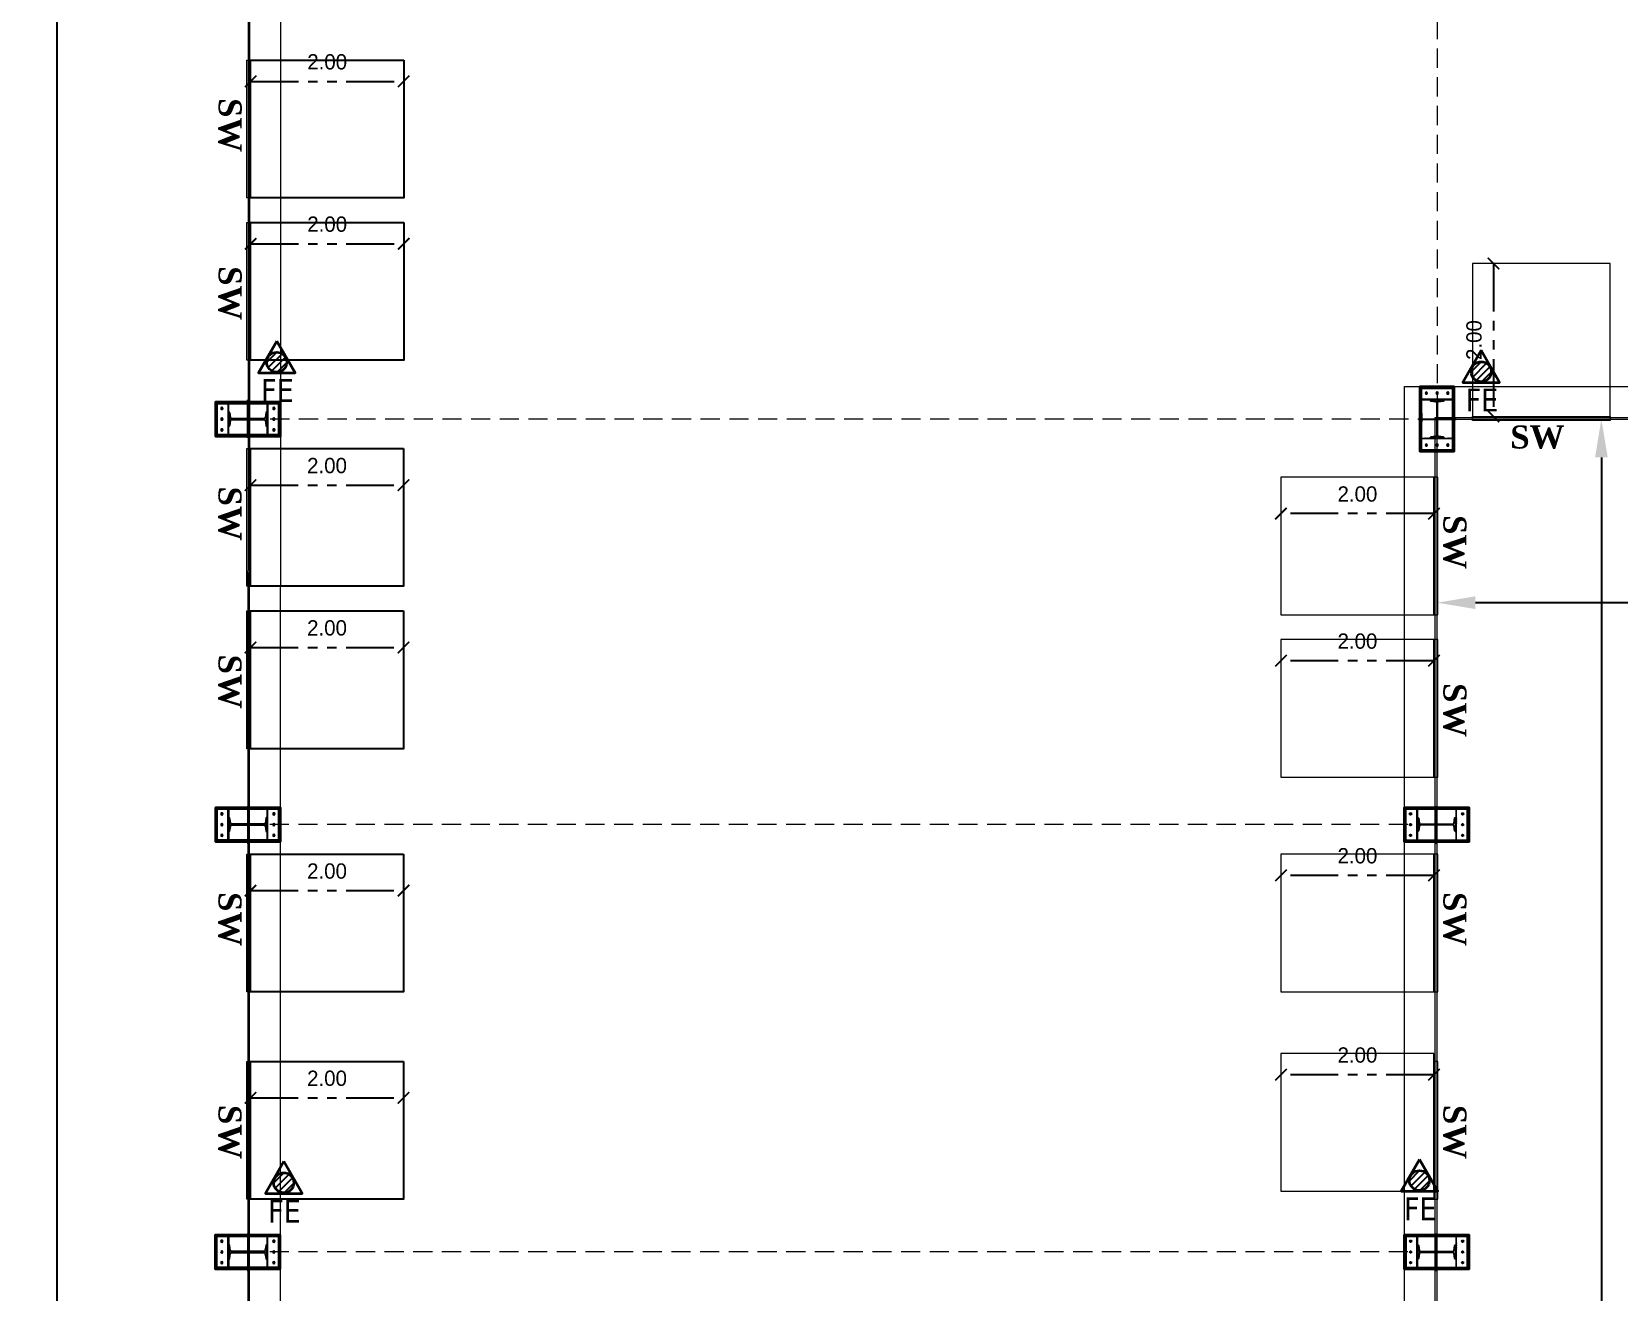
# Model space of a CAD drawing. Header units: metres. Extents: x -44 to 239, y -4 to 219.
# Drawn here: x 83.4 to 104.14, y 149.27 to 165.74 of the extents above; entities that cross this region are included whole.
import ezdxf

# ---------------------------------------------------------------- set-up
doc = ezdxf.new("R2010")
doc.units = ezdxf.units.M
doc.header["$MEASUREMENT"] = 0
for name, pattern in [('001- GROUND FLOOR PLAN$0$HIDDEN', [0.375, 0.25, -0.125]), ('CENTER', [2, 1.25, -0.25, 0.25, -0.25]), ('DASHDOT', [1, 0.5, -0.25, 0, -0.25]), ('PHANTOM2', [1.25, 0.625, -0.125, 0.125, -0.125, 0.125, -0.125])]:
    doc.linetypes.add(name, pattern=pattern)
for name, color, linetype in [('0 @ 1', 7, 'Continuous'), ('BLK_1_FLR_0_BLT_UP_AREA', 49, 'Continuous'), ('BLK_1_FLR_0_CARPET_AREA', 49, 'Continuous'), ('BLK_1_FLR_0_ROOM_1', 232, 'Continuous'), ('BLK_1_FLR_0_ROOM_1_LIGHT_VENTILATION_53', 232, 'Continuous'), ('BLK_1_FLR_0_ROOM_1_LIGHT_VENTILATION_54', 232, 'Continuous'), ('BLK_1_FLR_0_ROOM_1_LIGHT_VENTILATION_55', 232, 'Continuous'), ('BLK_1_FLR_0_ROOM_1_LIGHT_VENTILATION_56', 232, 'Continuous'), ('BLK_1_FLR_0_ROOM_1_LIGHT_VENTILATION_57', 232, 'Continuous'), ('BLK_1_FLR_0_ROOM_1_LIGHT_VENTILATION_58', 232, 'Continuous'), ('BOLT', 2, 'Continuous'), ('GRID', 8, 'DASHDOT'), ('S-_BEAM----_E-', 3, 'Continuous'), ('SLAB', 11, 'Continuous'), ('wall', 125, 'Continuous')]:
    doc.layers.add(name, color=color, linetype=linetype)
for name, color, linetype, lineweight in [('BLK_1_FLR_0_ROOM_1_LIGHT_VENTILATION_20', 232, 'Continuous', 0), ('BLK_1_FLR_0_ROOM_1_LIGHT_VENTILATION_21', 232, 'Continuous', 0), ('BLK_1_FLR_0_ROOM_1_LIGHT_VENTILATION_22', 232, 'Continuous', 0), ('BLK_1_FLR_0_ROOM_1_LIGHT_VENTILATION_23', 232, 'Continuous', 0), ('BLK_1_FLR_0_ROOM_1_LIGHT_VENTILATION_24', 232, 'Continuous', 0), ('HATCH', 2, 'Continuous', 5), ('Title Block BORDER 1', 1, 'Continuous', 20)]:
    doc.layers.add(name, color=color, linetype=linetype, lineweight=lineweight)
doc.styles.add('CODE', font='tahoma.ttf')
doc.styles.add('grk', font='romantic.ttf')
doc.styles.add('USA TEXT', font='GOTHIC.TTF')
doc.dimstyles.new('1-100-ED', dxfattribs={"dimtxt": 0.2, "dimasz": 0.15, "dimexe": 0.18, "dimexo": 0.0625, "dimgap": 0.15, "dimtad": 1, "dimzin": 0, "dimdsep": 46, "dimtxsty": 'USA TEXT', "dimblk": 'ARCHTICK', "dimcen": 0.1, "dimse1": 1, "dimse2": 1, "dimclrd": 256, "dimclrt": 256, "dimadec": 0, "dimazin": 0, "dimtfac": 1, "dimtofl": 0, "dimtmove": 0, "dimatfit": 3, "dimldrblk": 'ARCHTICK', "dimfxl": 0, "dimtolj": 1, "dimtzin": 0, "dimarcsym": 0})
doc.dimstyles.new('OUTER', dxfattribs={"dimscale": 0, "dimtxt": 0.35, "dimasz": 0.3, "dimexe": 0.18, "dimexo": 0.0625, "dimgap": 0.09, "dimtad": 1, "dimzin": 0, "dimdsep": 46, "dimtxsty": 'CODE', "dimcen": 0.09, "dimse1": 1, "dimse2": 1, "dimclrd": 256, "dimclrt": 1, "dimadec": 0, "dimazin": 0, "dimtfac": 1, "dimtofl": 0, "dimtmove": 2, "dimatfit": 3, "dimfxl": 0, "dimtolj": 1, "dimtzin": 0, "dimarcsym": 0})
pattern_1 = [(45, (-46.99037, 129.023), (-0.044194174, 0.044194174), [])]
pattern_2 = [(45, (-62.73176, 129.14801), (-0.044194174, 0.044194174), [])]
pattern_3 = [(45, (-47.79688, 118.44977), (-0.044194174, 0.044194174), [])]
pattern_4 = [(45, (-62.639686, 118.420045), (-0.044194174, 0.044194174), [])]

# ---------------------------------------------------------------- blocks, each defined once
blk = doc.blocks.new('*D1123')
at = {"lineweight": -2, "ltscale": 2}
for p, q in [((83.732, 176.64), (83.732, 148.103)), ((83.732, 103.86), (83.732, 146.271))]:
    blk.add_line(p, q, dxfattribs=at)
at = {"ltscale": 2}
for points in [[(83.649, 176.64), (83.815, 176.64), (83.732, 177.14)], [(83.649, 103.86), (83.815, 103.86), (83.732, 103.36)]]:
    blk.add_solid(points, dxfattribs=at)
at = {"layer": 'Defpoints', "color": 0, "ltscale": 2}
for p in [(86.231, 177.14), (83.732, 103.36), (86.222, 103.36)]:
    blk.add_point(p, dxfattribs=at)
at = {"color": 1, "lineweight": 20, "ltscale": 2, "insert": (83.732, 147.187), "char_height": 0.5, "attachment_point": 5, "rotation": 90, "style": 'CODE'}
blk.add_mtext('\\A1;73.78', dxfattribs=at)
blk = doc.blocks.new('C22')
at = {"layer": 'HATCH'}
h = blk.add_hatch(dxfattribs=at)
h.set_pattern_fill('ANSI31', color=256, scale=0.05, angle=90, style=0)
h.set_pattern_definition([(135, (7543.3576457, -491.894777), (-0.004419417, -0.004419417), [])])
h.paths.add_polyline_path([(7543.849, -489.059), (7543.849, -489.459), (7543.859, -489.459), (7543.859, -489.059)])
h = blk.add_hatch(dxfattribs=at)
h.set_pattern_fill('ANSI31', color=256, scale=0.05, angle=90, style=0)
h.set_pattern_definition([(45, (7544.859917, -491.894777), (0.004419417, -0.004419417), [])])
h.paths.add_polyline_path([(7544.369, -489.059), (7544.369, -489.459), (7544.359, -489.459), (7544.359, -489.059)])
at = {"layer": 'wall'}
h = blk.add_hatch(dxfattribs=at)
h.set_pattern_fill('ANSI31', color=8, scale=0.001)
h.set_pattern_definition([(45, (7566.42643967, -541.30951344), (-8.838834765e-05, 8.838834765e-05), [])])
h.paths.add_polyline_path([(7544.109, -489.484), (7543.769, -489.484), (7543.769, -489.459), (7544.109, -489.459)])
h.paths.add_polyline_path([(7543.769, -489.484), (7543.684, -489.484), (7543.709, -489.459), (7543.769, -489.459)])
h.paths.add_polyline_path([(7544.449, -489.484), (7544.109, -489.484), (7544.109, -489.459), (7544.449, -489.459)])
h.paths.add_polyline_path([(7544.534, -489.484), (7544.449, -489.484), (7544.449, -489.459), (7544.509, -489.459)])
h.paths.add_polyline_path([(7544.534, -489.484), (7544.509, -489.459), (7544.509, -489.259), (7544.534, -489.259)])
h.paths.add_polyline_path([(7544.534, -489.259), (7544.509, -489.259), (7544.509, -489.059), (7544.534, -489.034)])
h.paths.add_polyline_path([(7544.509, -489.059), (7544.109, -489.059), (7544.109, -489.034), (7544.534, -489.034)])
h.paths.add_polyline_path([(7544.109, -489.059), (7543.709, -489.059), (7543.684, -489.034), (7544.109, -489.034)])
h.paths.add_polyline_path([(7543.709, -489.059), (7543.709, -489.134), (7543.684, -489.134), (7543.684, -489.034)])
h.paths.add_polyline_path([(7543.709, -489.259), (7543.684, -489.259), (7543.684, -489.134), (7543.709, -489.134)])
h.paths.add_polyline_path([(7543.709, -489.384), (7543.684, -489.384), (7543.684, -489.259), (7543.709, -489.259)])
h.paths.add_polyline_path([(7543.709, -489.459), (7543.684, -489.484), (7543.684, -489.384), (7543.709, -489.384)])
at = {"color": 4, "ltscale": 0.1}
blk.add_lwpolyline([(7543.684, -489.034), (7544.534, -489.034), (7544.534, -489.484), (7543.684, -489.484)], close=True, dxfattribs=at)
at = {"layer": 'BOLT'}
for centre in [(7543.769, -489.119), (7544.449, -489.119), (7543.769, -489.259), (7544.449, -489.259), (7543.769, -489.399), (7544.449, -489.399)]:
    blk.add_circle(centre, 0.011, dxfattribs=at)
at = {"layer": 'GRID', "linetype": 'CENTER', "ltscale": 10}
blk.add_line((7544.109, -489.502), (7544.109, -489.008), dxfattribs=at)
at = {"layer": 'HATCH'}
for p, q in [((7543.752, -489.119), (7543.785, -489.119)), ((7543.769, -489.102), (7543.769, -489.135)), ((7544.465, -489.119), (7544.432, -489.119)), ((7544.449, -489.102), (7544.449, -489.135)), ((7543.769, -489.242), (7543.769, -489.275)), ((7544.465, -489.259), (7544.432, -489.259)), ((7544.449, -489.242), (7544.449, -489.275)), ((7543.752, -489.399), (7543.785, -489.399)), ((7543.769, -489.415), (7543.769, -489.382)), ((7544.465, -489.399), (7544.432, -489.399)), ((7544.449, -489.415), (7544.449, -489.382))]:
    blk.add_line(p, q, dxfattribs=at)
at = {"layer": 'S-_BEAM----_E-'}
blk.add_lwpolyline([(7543.859, -489.349), (7543.859, -489.169), (7543.863, -489.169, -0.373885), (7543.871, -489.176), (7543.88, -489.239, 0.373885), (7543.897, -489.254), (7544.321, -489.254, 0.373885), (7544.338, -489.239), (7544.347, -489.176, -0.373885), (7544.355, -489.169), (7544.359, -489.169), (7544.359, -489.349), (7544.355, -489.349, -0.373885), (7544.347, -489.341), (7544.338, -489.278, 0.373885), (7544.321, -489.264), (7543.897, -489.264, 0.373885), (7543.88, -489.278), (7543.871, -489.341, -0.373885), (7543.863, -489.349)], format="xyb", close=True, dxfattribs=at)
at = {"layer": 'SLAB', "color": 8}
for p, q in [((7543.709, -489.059), (7543.684, -489.034)), ((7544.509, -489.059), (7544.534, -489.034)), ((7543.709, -489.459), (7543.684, -489.484)), ((7544.509, -489.459), (7544.534, -489.484))]:
    blk.add_line(p, q, dxfattribs=at)
blk.add_lwpolyline([(7544.534, -489.484), (7544.534, -489.034), (7543.684, -489.034), (7543.684, -489.484)], close=True, dxfattribs=at)
at = {"layer": 'Title Block BORDER 1'}
blk.add_lwpolyline([(7544.509, -489.459), (7544.509, -489.059), (7543.709, -489.059), (7543.709, -489.459)], close=True, dxfattribs=at)
for points in [[(7543.849, -489.059), (7543.849, -489.459)], [(7543.859, -489.459), (7543.859, -489.059)], [(7544.359, -489.459), (7544.359, -489.059)], [(7544.369, -489.059), (7544.369, -489.459)]]:
    blk.add_lwpolyline(points, dxfattribs=at)
blk = doc.blocks.new('*D1125')
at = {"lineweight": -2, "ltscale": 2}
blk.add_line((121.401, 158.274), (102.271, 158.274), dxfattribs=at)
at = {"ltscale": 2}
for points in [[(102.271, 158.358), (102.271, 158.191), (101.771, 158.274)], [(121.401, 158.358), (121.401, 158.191), (121.901, 158.274)]]:
    blk.add_solid(points, dxfattribs=at)
at = {"layer": 'Defpoints', "color": 0, "ltscale": 2}
for p in [(121.901, 161.169), (101.771, 160.387), (101.771, 158.274)]:
    blk.add_point(p, dxfattribs=at)
at = {"color": 1, "lineweight": 20, "ltscale": 2, "insert": (111.836, 158.625), "char_height": 0.5, "attachment_point": 5, "style": 'CODE'}
blk.add_mtext('\\A1;20.13', dxfattribs=at)
blk = doc.blocks.new('*D1126')
at = {"lineweight": -2, "ltscale": 2}
blk.add_line((103.918, 160.174), (103.918, 103.859), dxfattribs=at)
at = {"ltscale": 2}
for points in [[(103.835, 160.174), (104.001, 160.174), (103.918, 160.674)], [(103.835, 103.859), (104.001, 103.859), (103.918, 103.359)]]:
    blk.add_solid(points, dxfattribs=at)
at = {"layer": 'Defpoints', "color": 0, "ltscale": 2}
for p in [(102.113, 160.674), (101.094, 103.359), (103.918, 103.359)]:
    blk.add_point(p, dxfattribs=at)
at = {"color": 1, "lineweight": 20, "ltscale": 2, "insert": (103.568, 132.016), "char_height": 0.5, "attachment_point": 5, "rotation": 90, "style": 'CODE'}
blk.add_mtext('\\A1;57.32', dxfattribs=at)
blk = doc.blocks.new('_ArchTick')
at = {"color": 0, "linetype": 'ByBlock', "const_width": 0.15}
blk.add_lwpolyline([(-0.5, -0.5), (0.5, 0.5)], dxfattribs=at)
blk = doc.blocks.new('*D448')
at = {"layer": 'BLK_1_FLR_0_ROOM_1_LIGHT_VENTILATION_20', "linetype": 'PHANTOM2', "lineweight": -2}
blk.add_line((102.509, 162.708), (102.509, 160.708), dxfattribs=at)
at = {"layer": 'Defpoints', "color": 0}
for p in [(102.433, 162.708), (102.433, 160.708), (102.509, 160.708)]:
    blk.add_point(p, dxfattribs=at)
at = {"layer": 'BLK_1_FLR_0_ROOM_1_LIGHT_VENTILATION_20', "lineweight": -2, "xscale": 0.15, "yscale": 0.15, "zscale": 0.15}
for p, rotation in [((102.509, 162.708), 90), ((102.509, 160.708), 270)]:
    blk.add_blockref('_ArchTick', p, dxfattribs=dict(at, rotation=rotation))
at = {"layer": 'BLK_1_FLR_0_ROOM_1_LIGHT_VENTILATION_20', "insert": (102.254, 161.708), "char_height": 0.2, "attachment_point": 5, "rotation": 90, "style": 'USA TEXT'}
blk.add_mtext('\\A1;2.00', dxfattribs=at)
blk = doc.blocks.new('*D401')
at = {"layer": 'BLK_1_FLR_0_ROOM_1_LIGHT_VENTILATION_56', "linetype": 'PHANTOM2', "lineweight": -2}
blk.add_line((86.263, 159.811), (88.263, 159.811), dxfattribs=at)
at = {"layer": 'Defpoints', "color": 0}
for p in [(86.263, 159.888), (88.263, 159.888), (88.263, 159.811)]:
    blk.add_point(p, dxfattribs=at)
at = {"layer": 'BLK_1_FLR_0_ROOM_1_LIGHT_VENTILATION_56', "lineweight": -2, "xscale": 0.15, "yscale": 0.15, "zscale": 0.15, "rotation": 180}
blk.add_blockref('_ArchTick', (86.263, 159.811), dxfattribs=at)
at = {"layer": 'BLK_1_FLR_0_ROOM_1_LIGHT_VENTILATION_56', "lineweight": -2, "xscale": 0.15, "yscale": 0.15, "zscale": 0.15}
blk.add_blockref('_ArchTick', (88.263, 159.811), dxfattribs=at)
at = {"layer": 'BLK_1_FLR_0_ROOM_1_LIGHT_VENTILATION_56', "insert": (87.263, 160.066), "char_height": 0.2, "attachment_point": 5, "style": 'USA TEXT'}
blk.add_mtext('\\A1;2.00', dxfattribs=at)
blk = doc.blocks.new('*D402')
at = {"layer": 'BLK_1_FLR_0_ROOM_1_LIGHT_VENTILATION_55', "linetype": 'PHANTOM2', "lineweight": -2}
blk.add_line((86.263, 157.689), (88.263, 157.689), dxfattribs=at)
at = {"layer": 'Defpoints', "color": 0}
for p in [(86.263, 157.765), (88.263, 157.765), (88.263, 157.689)]:
    blk.add_point(p, dxfattribs=at)
at = {"layer": 'BLK_1_FLR_0_ROOM_1_LIGHT_VENTILATION_55', "lineweight": -2, "xscale": 0.15, "yscale": 0.15, "zscale": 0.15, "rotation": 180}
blk.add_blockref('_ArchTick', (86.263, 157.689), dxfattribs=at)
at = {"layer": 'BLK_1_FLR_0_ROOM_1_LIGHT_VENTILATION_55', "lineweight": -2, "xscale": 0.15, "yscale": 0.15, "zscale": 0.15}
blk.add_blockref('_ArchTick', (88.263, 157.689), dxfattribs=at)
at = {"layer": 'BLK_1_FLR_0_ROOM_1_LIGHT_VENTILATION_55', "insert": (87.263, 157.944), "char_height": 0.2, "attachment_point": 5, "style": 'USA TEXT'}
blk.add_mtext('\\A1;2.00', dxfattribs=at)
blk = doc.blocks.new('*D403')
at = {"layer": 'BLK_1_FLR_0_ROOM_1_LIGHT_VENTILATION_54', "linetype": 'PHANTOM2', "lineweight": -2}
blk.add_line((86.263, 154.51), (88.263, 154.51), dxfattribs=at)
at = {"layer": 'Defpoints', "color": 0}
for p in [(86.263, 154.586), (88.263, 154.586), (88.263, 154.51)]:
    blk.add_point(p, dxfattribs=at)
at = {"layer": 'BLK_1_FLR_0_ROOM_1_LIGHT_VENTILATION_54', "lineweight": -2, "xscale": 0.15, "yscale": 0.15, "zscale": 0.15, "rotation": 180}
blk.add_blockref('_ArchTick', (86.263, 154.51), dxfattribs=at)
at = {"layer": 'BLK_1_FLR_0_ROOM_1_LIGHT_VENTILATION_54', "lineweight": -2, "xscale": 0.15, "yscale": 0.15, "zscale": 0.15}
blk.add_blockref('_ArchTick', (88.263, 154.51), dxfattribs=at)
at = {"layer": 'BLK_1_FLR_0_ROOM_1_LIGHT_VENTILATION_54', "insert": (87.263, 154.765), "char_height": 0.2, "attachment_point": 5, "style": 'USA TEXT'}
blk.add_mtext('\\A1;2.00', dxfattribs=at)
blk = doc.blocks.new('*D404')
at = {"layer": 'BLK_1_FLR_0_ROOM_1_LIGHT_VENTILATION_53', "linetype": 'PHANTOM2', "lineweight": -2}
blk.add_line((86.263, 151.801), (88.263, 151.801), dxfattribs=at)
at = {"layer": 'Defpoints', "color": 0}
for p in [(86.263, 151.877), (88.263, 151.877), (88.263, 151.801)]:
    blk.add_point(p, dxfattribs=at)
at = {"layer": 'BLK_1_FLR_0_ROOM_1_LIGHT_VENTILATION_53', "lineweight": -2, "xscale": 0.15, "yscale": 0.15, "zscale": 0.15, "rotation": 180}
blk.add_blockref('_ArchTick', (86.263, 151.801), dxfattribs=at)
at = {"layer": 'BLK_1_FLR_0_ROOM_1_LIGHT_VENTILATION_53', "lineweight": -2, "xscale": 0.15, "yscale": 0.15, "zscale": 0.15}
blk.add_blockref('_ArchTick', (88.263, 151.801), dxfattribs=at)
at = {"layer": 'BLK_1_FLR_0_ROOM_1_LIGHT_VENTILATION_53', "insert": (87.263, 152.056), "char_height": 0.2, "attachment_point": 5, "style": 'USA TEXT'}
blk.add_mtext('\\A1;2.00', dxfattribs=at)
blk = doc.blocks.new('*D412')
at = {"layer": 'BLK_1_FLR_0_ROOM_1_LIGHT_VENTILATION_21', "linetype": 'PHANTOM2', "lineweight": -2}
blk.add_line((101.73, 159.439), (99.73, 159.439), dxfattribs=at)
at = {"layer": 'Defpoints', "color": 0}
for p in [(99.73, 159.515), (101.73, 159.515), (99.73, 159.439)]:
    blk.add_point(p, dxfattribs=at)
at = {"layer": 'BLK_1_FLR_0_ROOM_1_LIGHT_VENTILATION_21', "lineweight": -2, "xscale": 0.15, "yscale": 0.15, "zscale": 0.15, "rotation": 180}
blk.add_blockref('_ArchTick', (99.73, 159.439), dxfattribs=at)
at = {"layer": 'BLK_1_FLR_0_ROOM_1_LIGHT_VENTILATION_21', "lineweight": -2, "xscale": 0.15, "yscale": 0.15, "zscale": 0.15}
blk.add_blockref('_ArchTick', (101.73, 159.439), dxfattribs=at)
at = {"layer": 'BLK_1_FLR_0_ROOM_1_LIGHT_VENTILATION_21', "insert": (100.73, 159.694), "char_height": 0.2, "attachment_point": 5, "style": 'USA TEXT'}
blk.add_mtext('\\A1;2.00', dxfattribs=at)
blk = doc.blocks.new('*D413')
at = {"layer": 'BLK_1_FLR_0_ROOM_1_LIGHT_VENTILATION_22', "linetype": 'PHANTOM2', "lineweight": -2}
blk.add_line((101.73, 157.516), (99.73, 157.516), dxfattribs=at)
at = {"layer": 'Defpoints', "color": 0}
for p in [(99.73, 157.592), (101.73, 157.592), (99.73, 157.516)]:
    blk.add_point(p, dxfattribs=at)
at = {"layer": 'BLK_1_FLR_0_ROOM_1_LIGHT_VENTILATION_22', "lineweight": -2, "xscale": 0.15, "yscale": 0.15, "zscale": 0.15, "rotation": 180}
blk.add_blockref('_ArchTick', (99.73, 157.516), dxfattribs=at)
at = {"layer": 'BLK_1_FLR_0_ROOM_1_LIGHT_VENTILATION_22', "lineweight": -2, "xscale": 0.15, "yscale": 0.15, "zscale": 0.15}
blk.add_blockref('_ArchTick', (101.73, 157.516), dxfattribs=at)
at = {"layer": 'BLK_1_FLR_0_ROOM_1_LIGHT_VENTILATION_22', "insert": (100.73, 157.771), "char_height": 0.2, "attachment_point": 5, "style": 'USA TEXT'}
blk.add_mtext('\\A1;2.00', dxfattribs=at)
blk = doc.blocks.new('*D414')
at = {"layer": 'BLK_1_FLR_0_ROOM_1_LIGHT_VENTILATION_23', "linetype": 'PHANTOM2', "lineweight": -2}
blk.add_line((101.73, 154.71), (99.73, 154.71), dxfattribs=at)
at = {"layer": 'Defpoints', "color": 0}
for p in [(99.73, 154.786), (99.73, 154.71), (101.73, 154.786)]:
    blk.add_point(p, dxfattribs=at)
at = {"layer": 'BLK_1_FLR_0_ROOM_1_LIGHT_VENTILATION_23', "lineweight": -2, "xscale": 0.15, "yscale": 0.15, "zscale": 0.15, "rotation": 180}
blk.add_blockref('_ArchTick', (99.73, 154.71), dxfattribs=at)
at = {"layer": 'BLK_1_FLR_0_ROOM_1_LIGHT_VENTILATION_23', "lineweight": -2, "xscale": 0.15, "yscale": 0.15, "zscale": 0.15}
blk.add_blockref('_ArchTick', (101.73, 154.71), dxfattribs=at)
at = {"layer": 'BLK_1_FLR_0_ROOM_1_LIGHT_VENTILATION_23', "insert": (100.73, 154.965), "char_height": 0.2, "attachment_point": 5, "style": 'USA TEXT'}
blk.add_mtext('\\A1;2.00', dxfattribs=at)
blk = doc.blocks.new('*D415')
at = {"layer": 'BLK_1_FLR_0_ROOM_1_LIGHT_VENTILATION_24', "linetype": 'PHANTOM2', "lineweight": -2}
blk.add_line((101.73, 152.104), (99.73, 152.104), dxfattribs=at)
at = {"layer": 'Defpoints', "color": 0}
for p in [(99.73, 152.181), (99.73, 152.104), (101.73, 152.181)]:
    blk.add_point(p, dxfattribs=at)
at = {"layer": 'BLK_1_FLR_0_ROOM_1_LIGHT_VENTILATION_24', "lineweight": -2, "xscale": 0.15, "yscale": 0.15, "zscale": 0.15, "rotation": 180}
blk.add_blockref('_ArchTick', (99.73, 152.104), dxfattribs=at)
at = {"layer": 'BLK_1_FLR_0_ROOM_1_LIGHT_VENTILATION_24', "lineweight": -2, "xscale": 0.15, "yscale": 0.15, "zscale": 0.15}
blk.add_blockref('_ArchTick', (101.73, 152.104), dxfattribs=at)
at = {"layer": 'BLK_1_FLR_0_ROOM_1_LIGHT_VENTILATION_24', "insert": (100.73, 152.36), "char_height": 0.2, "attachment_point": 5, "style": 'USA TEXT'}
blk.add_mtext('\\A1;2.00', dxfattribs=at)
blk = doc.blocks.new('*D429')
at = {"layer": 'BLK_1_FLR_0_ROOM_1_LIGHT_VENTILATION_57', "linetype": 'PHANTOM2', "lineweight": -2}
blk.add_line((86.265, 162.966), (88.265, 162.966), dxfattribs=at)
at = {"layer": 'Defpoints', "color": 0}
for p in [(86.265, 163.043), (88.265, 163.043), (88.265, 162.966)]:
    blk.add_point(p, dxfattribs=at)
at = {"layer": 'BLK_1_FLR_0_ROOM_1_LIGHT_VENTILATION_57', "lineweight": -2, "xscale": 0.15, "yscale": 0.15, "zscale": 0.15, "rotation": 180}
blk.add_blockref('_ArchTick', (86.265, 162.966), dxfattribs=at)
at = {"layer": 'BLK_1_FLR_0_ROOM_1_LIGHT_VENTILATION_57', "lineweight": -2, "xscale": 0.15, "yscale": 0.15, "zscale": 0.15}
blk.add_blockref('_ArchTick', (88.265, 162.966), dxfattribs=at)
at = {"layer": 'BLK_1_FLR_0_ROOM_1_LIGHT_VENTILATION_57', "insert": (87.265, 163.222), "char_height": 0.2, "attachment_point": 5, "style": 'USA TEXT'}
blk.add_mtext('\\A1;2.00', dxfattribs=at)
blk = doc.blocks.new('*D430')
at = {"layer": 'BLK_1_FLR_0_ROOM_1_LIGHT_VENTILATION_58', "linetype": 'PHANTOM2', "lineweight": -2}
blk.add_line((86.265, 165.089), (88.265, 165.089), dxfattribs=at)
at = {"layer": 'Defpoints', "color": 0}
for p in [(86.265, 165.165), (88.265, 165.165), (88.265, 165.089)]:
    blk.add_point(p, dxfattribs=at)
at = {"layer": 'BLK_1_FLR_0_ROOM_1_LIGHT_VENTILATION_58', "lineweight": -2, "xscale": 0.15, "yscale": 0.15, "zscale": 0.15, "rotation": 180}
blk.add_blockref('_ArchTick', (86.265, 165.089), dxfattribs=at)
at = {"layer": 'BLK_1_FLR_0_ROOM_1_LIGHT_VENTILATION_58', "lineweight": -2, "xscale": 0.15, "yscale": 0.15, "zscale": 0.15}
blk.add_blockref('_ArchTick', (88.265, 165.089), dxfattribs=at)
at = {"layer": 'BLK_1_FLR_0_ROOM_1_LIGHT_VENTILATION_58', "insert": (87.265, 165.344), "char_height": 0.2, "attachment_point": 5, "style": 'USA TEXT'}
blk.add_mtext('\\A1;2.00', dxfattribs=at)

msp = doc.modelspace()

# ---------------------------------------------------------------- hatches: boundary and pattern name
at = {"lineweight": 25}
h = msp.add_hatch(dxfattribs=at)
h.set_pattern_fill('ANSI31', color=256, scale=0.5)
h.set_pattern_definition(pattern_2)
h.paths.add_polyline_path([(86.47488, 161.41852, 1), (86.73716, 161.41852, 1)])
h = msp.add_hatch(dxfattribs=at)
h.set_pattern_fill('ANSI31', color=256, scale=0.5)
h.set_pattern_definition(pattern_2)
h.paths.add_polyline_path([(86.47488, 161.41852, 1), (86.73716, 161.41852, 1)])
h = msp.add_hatch(dxfattribs=at)
h.set_pattern_fill('ANSI31', color=256, scale=0.5)
h.set_pattern_definition(pattern_1)
h.paths.add_polyline_path([(102.21626, 161.29351, 1), (102.47854, 161.29351, 1)])
h = msp.add_hatch(dxfattribs=at)
h.set_pattern_fill('ANSI31', color=256, scale=0.5)
h.set_pattern_definition(pattern_1)
h.paths.add_polyline_path([(102.21626, 161.29351, 1), (102.47854, 161.29351, 1)])
h = msp.add_hatch(dxfattribs=at)
h.set_pattern_fill('ANSI31', color=256, scale=0.5)
h.set_pattern_definition(pattern_4)
h.paths.add_polyline_path([(86.56695, 150.69056, 1), (86.82923, 150.69056, 1)])
h = msp.add_hatch(dxfattribs=at)
h.set_pattern_fill('ANSI31', color=256, scale=0.5)
h.set_pattern_definition(pattern_4)
h.paths.add_polyline_path([(86.56695, 150.69056, 1), (86.82923, 150.69056, 1)])
h = msp.add_hatch(dxfattribs=at)
h.set_pattern_fill('ANSI31', color=256, scale=0.5)
h.set_pattern_definition(pattern_3)
h.paths.add_polyline_path([(101.40975, 150.72028, 1), (101.67203, 150.72028, 1)])
h = msp.add_hatch(dxfattribs=at)
h.set_pattern_fill('ANSI31', color=256, scale=0.5)
h.set_pattern_definition(pattern_3)
h.paths.add_polyline_path([(101.40975, 150.72028, 1), (101.67203, 150.72028, 1)])

# ---------------------------------------------------------------- linework, layer by layer
at = {"color": 1, "linetype": '001- GROUND FLOOR PLAN$0$HIDDEN', "lineweight": 20}
for p, q in [((101.77102, 177.14266), (101.77102, 160.67422)), ((101.77102, 160.67422), (86.15506, 160.67407)), ((101.76449, 155.37313), (86.14854, 155.37298)), ((101.76519, 149.78629), (86.14923, 149.78614))]:
    msp.add_line(p, q, dxfattribs=at)
at = {"lineweight": 20, "ltscale": 2}
for points in [[(86.26488, 165.36668), (86.26488, 163.56668), (86.21488, 163.56668), (86.21488, 165.36668)], [(86.26488, 163.24386), (86.26488, 161.44386), (86.21488, 161.44386), (86.21488, 163.24386)], [(102.2318, 160.70823), (104.0318, 160.70823), (104.0318, 160.65823), (102.2318, 160.65823)], [(86.26284, 160.28877), (86.26284, 158.48877), (86.21284, 158.48877), (86.21284, 160.28877)], [(101.72991, 159.91594), (101.72991, 158.11594), (101.77991, 158.11594), (101.77991, 159.91594)], [(86.26284, 158.16595), (86.26284, 156.36595), (86.21284, 156.36595), (86.21284, 158.16595)], [(101.72991, 157.79312), (101.72991, 155.99312), (101.77991, 155.99312), (101.77991, 157.79312)], [(86.26284, 154.98759), (86.26284, 153.18759), (86.21284, 153.18759), (86.21284, 154.98759)], [(101.72991, 154.98759), (101.72991, 153.18759), (101.77991, 153.18759), (101.77991, 154.98759)], [(86.26284, 152.27792), (86.26284, 150.47792), (86.21284, 150.47792), (86.21284, 152.27792)], [(101.72991, 152.27792), (101.72991, 150.47792), (101.77991, 150.47792), (101.77991, 152.27792)]]:
    msp.add_lwpolyline(points, close=True, dxfattribs=at)
at = {"lineweight": 35}
for points in [[(86.60602, 161.69536), (86.36627, 161.28011), (86.84576, 161.28011)], [(86.60602, 161.69536), (86.36627, 161.28011), (86.84576, 161.28011)], [(102.3474, 161.57035), (102.10766, 161.15509), (102.58715, 161.15509)], [(102.3474, 161.57035), (102.10766, 161.15509), (102.58715, 161.15509)], [(86.69809, 150.96739), (86.45834, 150.55214), (86.93784, 150.55214)], [(86.69809, 150.96739), (86.45834, 150.55214), (86.93784, 150.55214)], [(101.54089, 150.99712), (101.30115, 150.58187), (101.78064, 150.58187)], [(101.54089, 150.99712), (101.30115, 150.58187), (101.78064, 150.58187)]]:
    msp.add_lwpolyline(points, close=True, dxfattribs=at)
for centre in [(86.60602, 161.41852), (86.60602, 161.41852), (102.3474, 161.29351), (102.3474, 161.29351), (86.69809, 150.69056), (86.69809, 150.69056), (101.54089, 150.72028), (101.54089, 150.72028)]:
    msp.add_circle(centre, 0.13114, dxfattribs=at)
at = {"layer": 'BLK_1_FLR_0_BLT_UP_AREA', "color": 49, "lineweight": 20}
msp.add_lwpolyline([(121.90096, 160.67422), (121.90096, 177.14034), (86.23096, 177.14025), (86.22179, 103.36025), (101.77096, 103.35854), (101.77102, 160.67422)], close=True, dxfattribs=at)
at = {"layer": 'BLK_1_FLR_0_CARPET_AREA', "color": 49, "lineweight": 20}
msp.add_lwpolyline([(121.47557, 161.09863), (121.47557, 176.71397), (86.6563, 176.71388), (86.64724, 103.78461), (101.34557, 103.783), (101.34563, 161.09863)], close=True, dxfattribs=at)
at = {"layer": 'BLK_1_FLR_0_ROOM_1', "lineweight": 20}
msp.add_lwpolyline([(121.87837, 160.69416), (121.8784, 177.10634), (86.24887, 177.10631), (86.23978, 103.38359), (101.74399, 103.38192), (101.74405, 160.69416)], close=True, dxfattribs=at)
at = {"layer": 'BLK_1_FLR_0_ROOM_1_LIGHT_VENTILATION_20', "color": 2}
msp.add_lwpolyline([(102.2318, 160.70823), (104.0318, 160.70823), (104.0318, 162.70823), (102.2318, 162.70823)], close=True, dxfattribs=at)
at = {"layer": 'BLK_1_FLR_0_ROOM_1_LIGHT_VENTILATION_21', "color": 2}
msp.add_lwpolyline([(99.72991, 159.91594), (99.72991, 158.11594), (101.72991, 158.11594), (101.72991, 159.91594)], close=True, dxfattribs=at)
at = {"layer": 'BLK_1_FLR_0_ROOM_1_LIGHT_VENTILATION_22', "color": 2}
msp.add_lwpolyline([(99.72991, 157.79312), (99.72991, 155.99312), (101.72991, 155.99312), (101.72991, 157.79312)], close=True, dxfattribs=at)
at = {"layer": 'BLK_1_FLR_0_ROOM_1_LIGHT_VENTILATION_23', "color": 2}
msp.add_lwpolyline([(99.72991, 154.98759), (99.72991, 153.18759), (101.72991, 153.18759), (101.72991, 154.98759)], close=True, dxfattribs=at)
at = {"layer": 'BLK_1_FLR_0_ROOM_1_LIGHT_VENTILATION_24', "color": 2}
msp.add_lwpolyline([(99.72991, 152.38187), (99.72991, 150.58187), (101.72991, 150.58187), (101.72991, 152.38187)], close=True, dxfattribs=at)
at = {"layer": 'BLK_1_FLR_0_ROOM_1_LIGHT_VENTILATION_53', "color": 2}
msp.add_lwpolyline([(88.26284, 152.27792), (88.26284, 150.47792), (86.26284, 150.47792), (86.26284, 152.27792)], close=True, dxfattribs=at)
at = {"layer": 'BLK_1_FLR_0_ROOM_1_LIGHT_VENTILATION_54', "color": 2}
msp.add_lwpolyline([(88.26284, 154.98759), (88.26284, 153.18759), (86.26284, 153.18759), (86.26284, 154.98759)], close=True, dxfattribs=at)
at = {"layer": 'BLK_1_FLR_0_ROOM_1_LIGHT_VENTILATION_55', "color": 2}
msp.add_lwpolyline([(88.26284, 158.16595), (88.26284, 156.36595), (86.26284, 156.36595), (86.26284, 158.16595)], close=True, dxfattribs=at)
at = {"layer": 'BLK_1_FLR_0_ROOM_1_LIGHT_VENTILATION_56', "color": 2}
msp.add_lwpolyline([(88.26284, 160.28877), (88.26284, 158.48877), (86.26284, 158.48877), (86.26284, 160.28877)], close=True, dxfattribs=at)
at = {"layer": 'BLK_1_FLR_0_ROOM_1_LIGHT_VENTILATION_57', "color": 2}
msp.add_lwpolyline([(88.26488, 163.24386), (88.26488, 161.44386), (86.26488, 161.44386), (86.26488, 163.24386)], close=True, dxfattribs=at)
at = {"layer": 'BLK_1_FLR_0_ROOM_1_LIGHT_VENTILATION_58', "color": 2}
msp.add_lwpolyline([(88.26488, 165.36668), (88.26488, 163.56668), (86.26488, 163.56668), (86.26488, 165.36668)], close=True, dxfattribs=at)

# ---------------------------------------------------------------- block references
at = {"lineweight": 20, "xscale": -1}
msp.add_blockref('C22', (7630.3377, 649.93296), dxfattribs=at)
for p, rotation in [((591.02966, -7383.43453), 270), ((-7457.88052, -333.88552), 180), ((-7457.88122, -339.47236), 180)]:
    msp.add_blockref('C22', p, dxfattribs=dict(at, rotation=rotation))
at = {"lineweight": 20, "rotation": 180}
for p in [(7645.87327, -333.88552), (7645.87397, -339.47236)]:
    msp.add_blockref('C22', p, dxfattribs=at)

# ---------------------------------------------------------------- texts
at = {"lineweight": 35, "style": 'CODE'}
for p in [(86.40171, 160.89931), (86.40171, 160.89931), (102.1431, 160.7743), (102.1431, 160.7743), (86.49379, 150.17135), (86.49379, 150.17135), (101.33659, 150.20107), (101.33659, 150.20107)]:
    msp.add_text('FE', height=0.3, dxfattribs=at).set_placement(p)
at = {"lineweight": 20, "char_height": 0.3014505, "attachment_point": 5, "rotation": 270, "style": 'grk'}
for insert in [(85.99397, 164.51664), (85.99397, 162.32014), (85.99193, 159.43874), (102.00082, 159.06591), (85.99193, 157.24224), (102.00082, 156.86941), (85.99193, 154.13755), (102.00082, 154.13755), (85.99193, 151.35421), (102.00082, 151.35421)]:
    msp.add_mtext('\\A1;{\\fTimes New Roman|b1|i0|c0|p18;SW}', dxfattribs=dict(at, insert=insert))
at = {"lineweight": 20, "insert": (103.08183, 160.43732), "char_height": 0.3014505, "attachment_point": 5, "style": 'grk'}
msp.add_mtext('\\A1;{\\fTimes New Roman|b1|i0|c0|p18;SW}', dxfattribs=at)

# ---------------------------------------------------------------- dimensions: what is measured, and where the dimension line sits
at = {"layer": '0 @ 1', "color": 7, "lineweight": 20, "ltscale": 2}
dim = msp.add_linear_dim(base=(83.73186, 103.36025), p1=(86.23096, 177.14025), p2=(86.22179, 103.36025), angle=90, dimstyle='OUTER', override={"dimscale": 1, "dimtxt": 0.5, "dimasz": 0.5, "dimtad": 3, "dimtix": 0, "dimtofl": 0, "dimtmove": 2, "dimatfit": 3}, dxfattribs=at)
dim.commit()
dim.dimension.update_dxf_attribs({"geometry": '*D1123', "text_midpoint": (83.73186, 147.18725), "dimtype": 128})
dim = msp.add_linear_dim(base=(101.77102, 158.27423), p1=(121.90096, 161.16858), p2=(101.77102, 160.3872), dimstyle='OUTER', override={"dimscale": 1, "dimtxt": 0.5, "dimasz": 0.5, "dimtad": 3, "dimtix": 0, "dimtofl": 0, "dimtmove": 2, "dimatfit": 3}, dxfattribs=at)
dim.commit()
dim.dimension.update_dxf_attribs({"geometry": '*D1125', "text_midpoint": (111.83599, 158.62464)})
dim = msp.add_linear_dim(base=(103.91811, 103.35861), p1=(102.1128, 160.67422), p2=(101.09367, 103.35861), angle=90, dimstyle='OUTER', override={"dimscale": 1, "dimtxt": 0.5, "dimasz": 0.5, "dimtad": 3, "dimtix": 0, "dimtofl": 0, "dimtmove": 2, "dimatfit": 3}, dxfattribs=at)
dim.commit()
dim.dimension.update_dxf_attribs({"geometry": '*D1126', "text_midpoint": (103.5677, 132.01642)})
at = {"layer": 'BLK_1_FLR_0_ROOM_1_LIGHT_VENTILATION_20', "color": 232}
dim = msp.add_linear_dim(base=(102.50918, 160.70823), p1=(102.43299, 162.70823), p2=(102.43299, 160.70823), angle=90, dimstyle='1-100-ED', override={"dimfxl": 75, "dimarcsym": 2}, dxfattribs=at)
dim.commit()
dim.dimension.update_dxf_attribs({"geometry": '*D448', "text_midpoint": (102.25415, 161.70823)})
at = {"layer": 'BLK_1_FLR_0_ROOM_1_LIGHT_VENTILATION_21', "color": 232}
dim = msp.add_linear_dim(base=(99.72991, 159.43856), p1=(101.72991, 159.51475), p2=(99.72991, 159.51475), dimstyle='1-100-ED', override={"dimfxl": 75, "dimarcsym": 2}, dxfattribs=at)
dim.commit()
dim.dimension.update_dxf_attribs({"geometry": '*D412', "text_midpoint": (100.72991, 159.69359)})
at = {"layer": 'BLK_1_FLR_0_ROOM_1_LIGHT_VENTILATION_22', "color": 232}
dim = msp.add_linear_dim(base=(99.72991, 157.51574), p1=(101.72991, 157.59193), p2=(99.72991, 157.59193), dimstyle='1-100-ED', override={"dimfxl": 75, "dimarcsym": 2}, dxfattribs=at)
dim.commit()
dim.dimension.update_dxf_attribs({"geometry": '*D413', "text_midpoint": (100.72991, 157.77077)})
at = {"layer": 'BLK_1_FLR_0_ROOM_1_LIGHT_VENTILATION_23', "color": 232}
dim = msp.add_linear_dim(base=(99.72991, 154.71021), p1=(101.72991, 154.78639), p2=(99.72991, 154.78639), dimstyle='1-100-ED', override={"dimfxl": 75, "dimarcsym": 2}, dxfattribs=at)
dim.commit()
dim.dimension.update_dxf_attribs({"geometry": '*D414', "text_midpoint": (100.72991, 154.96524)})
at = {"layer": 'BLK_1_FLR_0_ROOM_1_LIGHT_VENTILATION_24', "color": 232}
dim = msp.add_linear_dim(base=(99.72991, 152.10449), p1=(101.72991, 152.18067), p2=(99.72991, 152.18067), dimstyle='1-100-ED', override={"dimfxl": 75, "dimarcsym": 2}, dxfattribs=at)
dim.commit()
dim.dimension.update_dxf_attribs({"geometry": '*D415', "text_midpoint": (100.72991, 152.35952)})
at = {"layer": 'BLK_1_FLR_0_ROOM_1_LIGHT_VENTILATION_53', "color": 232}
dim = msp.add_linear_dim(base=(88.26284, 151.80055), p1=(86.26284, 151.87673), p2=(88.26284, 151.87673), angle=180, dimstyle='1-100-ED', override={"dimfxl": 75, "dimarcsym": 2}, dxfattribs=at)
dim.commit()
dim.dimension.update_dxf_attribs({"geometry": '*D404', "text_midpoint": (87.26284, 152.05558)})
at = {"layer": 'BLK_1_FLR_0_ROOM_1_LIGHT_VENTILATION_54', "color": 232}
dim = msp.add_linear_dim(base=(88.26284, 154.51021), p1=(86.26284, 154.58639), p2=(88.26284, 154.58639), angle=180, dimstyle='1-100-ED', override={"dimfxl": 75, "dimarcsym": 2}, dxfattribs=at)
dim.commit()
dim.dimension.update_dxf_attribs({"geometry": '*D403', "text_midpoint": (87.26284, 154.76524)})
at = {"layer": 'BLK_1_FLR_0_ROOM_1_LIGHT_VENTILATION_55', "color": 232}
dim = msp.add_linear_dim(base=(88.26284, 157.68857), p1=(86.26284, 157.76476), p2=(88.26284, 157.76476), angle=180, dimstyle='1-100-ED', override={"dimfxl": 75, "dimarcsym": 2}, dxfattribs=at)
dim.commit()
dim.dimension.update_dxf_attribs({"geometry": '*D402', "text_midpoint": (87.26284, 157.9436)})
at = {"layer": 'BLK_1_FLR_0_ROOM_1_LIGHT_VENTILATION_56', "color": 232}
dim = msp.add_linear_dim(base=(88.26284, 159.81139), p1=(86.26284, 159.88758), p2=(88.26284, 159.88758), angle=180, dimstyle='1-100-ED', override={"dimfxl": 75, "dimarcsym": 2}, dxfattribs=at)
dim.commit()
dim.dimension.update_dxf_attribs({"geometry": '*D401', "text_midpoint": (87.26284, 160.06642)})
at = {"layer": 'BLK_1_FLR_0_ROOM_1_LIGHT_VENTILATION_57', "color": 232}
dim = msp.add_linear_dim(base=(88.26488, 162.96648), p1=(86.26488, 163.04266), p2=(88.26488, 163.04266), angle=180, dimstyle='1-100-ED', override={"dimfxl": 75, "dimarcsym": 2}, dxfattribs=at)
dim.commit()
dim.dimension.update_dxf_attribs({"geometry": '*D429', "text_midpoint": (87.26488, 163.22151)})
at = {"layer": 'BLK_1_FLR_0_ROOM_1_LIGHT_VENTILATION_58', "color": 232}
dim = msp.add_linear_dim(base=(88.26488, 165.0893), p1=(86.26488, 165.16548), p2=(88.26488, 165.16548), angle=180, dimstyle='1-100-ED', override={"dimfxl": 75, "dimarcsym": 2}, dxfattribs=at)
dim.commit()
dim.dimension.update_dxf_attribs({"geometry": '*D430', "text_midpoint": (87.26488, 165.34433)})

doc.saveas('drawing.dxf')
